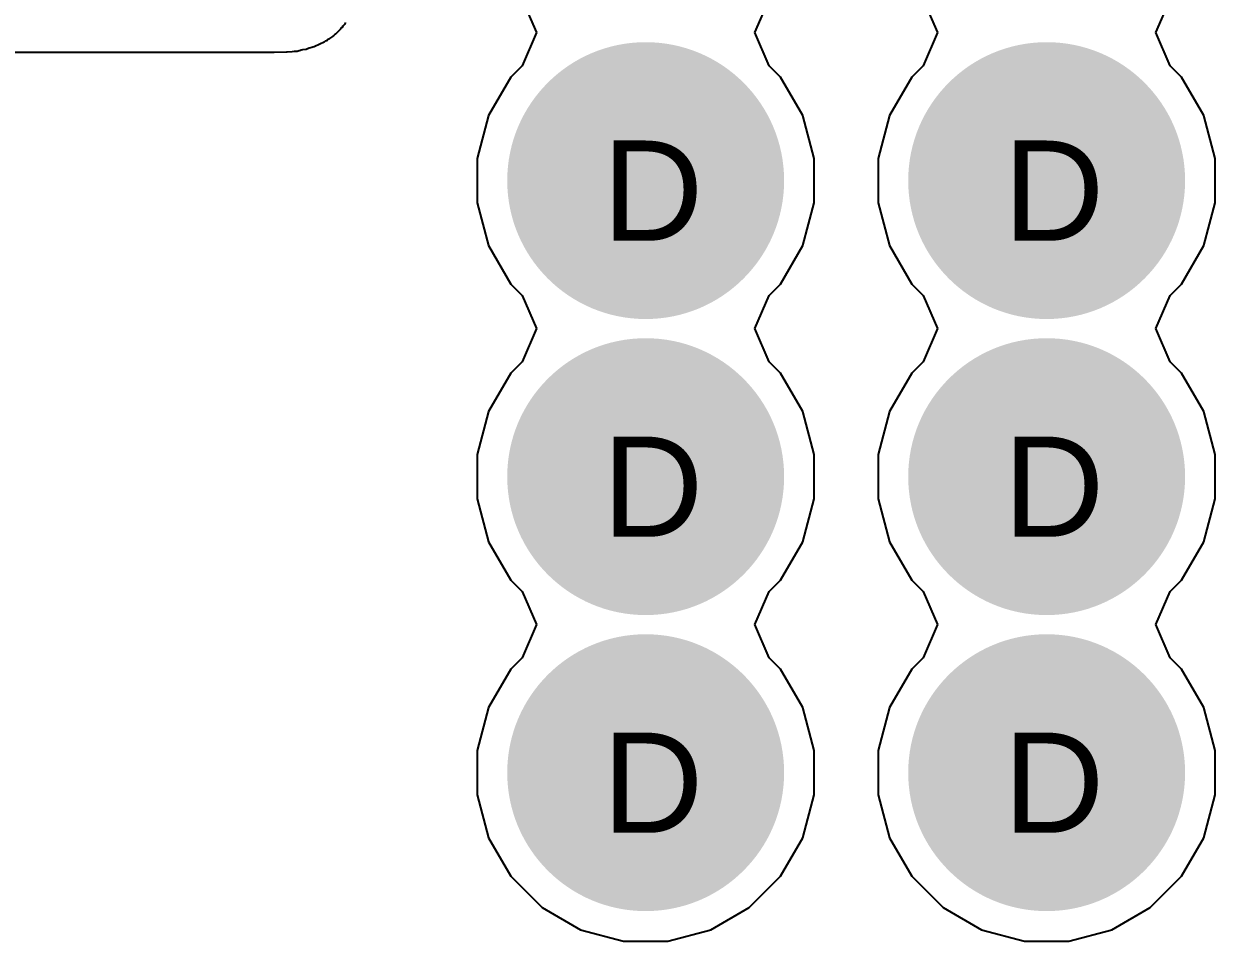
# Model space of a CAD drawing. Header units: inches. Extents: x 0 to 5379, y 0 to 5429.
# Drawn here: x 128.15 to 134.18, y 34.9 to 39.55 of the extents above; entities that cross this region are included whole.
import ezdxf

# ---------------------------------------------------------------- set-up
doc = ezdxf.new("R2010")
doc.units = ezdxf.units.IN
for name, color, linetype in [('Bottom Layer', 5, 'Continuous'), ('Bottom Solder', 6, 'Continuous'), ('Drill Drawing', 1, 'Continuous'), ('GND01', 16, 'Continuous'), ('GND02', 76, 'Continuous'), ('PWR', 156, 'Continuous'), ('SIG 01', 90, 'Continuous'), ('Top Layer', 1, 'Continuous'), ('Top Overlay', 2, 'Continuous'), ('Top Solder', 216, 'Continuous'), ('Via Holes', 16, 'Continuous')]:
    doc.layers.add(name, color=color, linetype=linetype)
doc.styles.add('Arial', font='', dxfattribs={"height": 0.2})
doc.styles.get('Arial').set_extended_font_data('Arial')

msp = doc.modelspace()

# ---------------------------------------------------------------- hatches: boundary and pattern name
at = {"layer": 'Bottom Layer'}
h = msp.add_hatch(color=5, dxfattribs=at)
edge = h.paths.add_edge_path()
edge.add_arc((131.2973, 38.7517), 0.6, 0, 360)
h = msp.add_hatch(color=5, dxfattribs=at)
edge = h.paths.add_edge_path()
edge.add_arc((133.3293, 38.7517), 0.6, 0, 360)
h = msp.add_hatch(color=5, dxfattribs=at)
edge = h.paths.add_edge_path()
edge.add_arc((131.2973, 37.2513), 0.6, 0, 360)
h = msp.add_hatch(color=5, dxfattribs=at)
edge = h.paths.add_edge_path()
edge.add_arc((133.3293, 37.2513), 0.6, 0, 360)
h = msp.add_hatch(color=5, dxfattribs=at)
edge = h.paths.add_edge_path()
edge.add_arc((131.2973, 35.7509), 0.6, 0, 360)
h = msp.add_hatch(color=5, dxfattribs=at)
edge = h.paths.add_edge_path()
edge.add_arc((133.3293, 35.7509), 0.6, 0, 360)
at = {"layer": 'Bottom Solder'}
h = msp.add_hatch(color=6, dxfattribs=at)
edge = h.paths.add_edge_path()
edge.add_arc((131.2973, 38.7517), 0.7016, 0, 360)
h = msp.add_hatch(color=6, dxfattribs=at)
edge = h.paths.add_edge_path()
edge.add_arc((133.3293, 38.7517), 0.7016, 0, 360)
h = msp.add_hatch(color=6, dxfattribs=at)
edge = h.paths.add_edge_path()
edge.add_arc((131.2973, 37.2513), 0.7016, 0, 360)
h = msp.add_hatch(color=6, dxfattribs=at)
edge = h.paths.add_edge_path()
edge.add_arc((133.3293, 37.2513), 0.7016, 0, 360)
h = msp.add_hatch(color=6, dxfattribs=at)
edge = h.paths.add_edge_path()
edge.add_arc((131.2973, 35.7509), 0.7016, 0, 360)
h = msp.add_hatch(color=6, dxfattribs=at)
edge = h.paths.add_edge_path()
edge.add_arc((133.3293, 35.7509), 0.7016, 0, 360)
at = {"layer": 'GND01'}
h = msp.add_hatch(color=16, dxfattribs=at)
edge = h.paths.add_edge_path()
edge.add_arc((131.2973, 38.7517), 0.6, 0, 360)
h = msp.add_hatch(color=16, dxfattribs=at)
edge = h.paths.add_edge_path()
edge.add_arc((133.3293, 38.7517), 0.6, 0, 360)
h = msp.add_hatch(color=16, dxfattribs=at)
edge = h.paths.add_edge_path()
edge.add_arc((131.2973, 37.2513), 0.6, 0, 360)
h = msp.add_hatch(color=16, dxfattribs=at)
edge = h.paths.add_edge_path()
edge.add_arc((133.3293, 37.2513), 0.6, 0, 360)
h = msp.add_hatch(color=16, dxfattribs=at)
edge = h.paths.add_edge_path()
edge.add_arc((131.2973, 35.7509), 0.6, 0, 360)
h = msp.add_hatch(color=16, dxfattribs=at)
edge = h.paths.add_edge_path()
edge.add_arc((133.3293, 35.7509), 0.6, 0, 360)
at = {"layer": 'GND02'}
h = msp.add_hatch(color=76, dxfattribs=at)
edge = h.paths.add_edge_path()
edge.add_arc((131.2973, 38.7517), 0.6, 0, 360)
h = msp.add_hatch(color=76, dxfattribs=at)
edge = h.paths.add_edge_path()
edge.add_arc((133.3293, 38.7517), 0.6, 0, 360)
h = msp.add_hatch(color=76, dxfattribs=at)
edge = h.paths.add_edge_path()
edge.add_arc((131.2973, 37.2513), 0.6, 0, 360)
h = msp.add_hatch(color=76, dxfattribs=at)
edge = h.paths.add_edge_path()
edge.add_arc((133.3293, 37.2513), 0.6, 0, 360)
h = msp.add_hatch(color=76, dxfattribs=at)
edge = h.paths.add_edge_path()
edge.add_arc((131.2973, 35.7509), 0.6, 0, 360)
h = msp.add_hatch(color=76, dxfattribs=at)
edge = h.paths.add_edge_path()
edge.add_arc((133.3293, 35.7509), 0.6, 0, 360)
at = {"layer": 'PWR'}
h = msp.add_hatch(color=156, dxfattribs=at)
edge = h.paths.add_edge_path()
edge.add_arc((131.2973, 38.7517), 0.6, 0, 360)
h = msp.add_hatch(color=156, dxfattribs=at)
edge = h.paths.add_edge_path()
edge.add_arc((133.3293, 38.7517), 0.6, 0, 360)
h = msp.add_hatch(color=156, dxfattribs=at)
edge = h.paths.add_edge_path()
edge.add_arc((131.2973, 37.2513), 0.6, 0, 360)
h = msp.add_hatch(color=156, dxfattribs=at)
edge = h.paths.add_edge_path()
edge.add_arc((133.3293, 37.2513), 0.6, 0, 360)
h = msp.add_hatch(color=156, dxfattribs=at)
edge = h.paths.add_edge_path()
edge.add_arc((131.2973, 35.7509), 0.6, 0, 360)
h = msp.add_hatch(color=156, dxfattribs=at)
edge = h.paths.add_edge_path()
edge.add_arc((133.3293, 35.7509), 0.6, 0, 360)
at = {"layer": 'SIG 01'}
h = msp.add_hatch(color=90, dxfattribs=at)
edge = h.paths.add_edge_path()
edge.add_arc((131.2973, 38.7517), 0.6, 0, 360)
h = msp.add_hatch(color=90, dxfattribs=at)
edge = h.paths.add_edge_path()
edge.add_arc((133.3293, 38.7517), 0.6, 0, 360)
h = msp.add_hatch(color=90, dxfattribs=at)
edge = h.paths.add_edge_path()
edge.add_arc((131.2973, 37.2513), 0.6, 0, 360)
h = msp.add_hatch(color=90, dxfattribs=at)
edge = h.paths.add_edge_path()
edge.add_arc((133.3293, 37.2513), 0.6, 0, 360)
h = msp.add_hatch(color=90, dxfattribs=at)
edge = h.paths.add_edge_path()
edge.add_arc((131.2973, 35.7509), 0.6, 0, 360)
h = msp.add_hatch(color=90, dxfattribs=at)
edge = h.paths.add_edge_path()
edge.add_arc((133.3293, 35.7509), 0.6, 0, 360)
at = {"layer": 'Top Layer'}
h = msp.add_hatch(color=1, dxfattribs=at)
edge = h.paths.add_edge_path()
edge.add_arc((131.2973, 38.7517), 0.6, 0, 360)
h = msp.add_hatch(color=1, dxfattribs=at)
edge = h.paths.add_edge_path()
edge.add_arc((133.3293, 38.7517), 0.6, 0, 360)
h = msp.add_hatch(color=1, dxfattribs=at)
edge = h.paths.add_edge_path()
edge.add_arc((131.2973, 37.2513), 0.6, 0, 360)
h = msp.add_hatch(color=1, dxfattribs=at)
edge = h.paths.add_edge_path()
edge.add_arc((133.3293, 37.2513), 0.6, 0, 360)
h = msp.add_hatch(color=1, dxfattribs=at)
edge = h.paths.add_edge_path()
edge.add_arc((131.2973, 35.7509), 0.6, 0, 360)
h = msp.add_hatch(color=1, dxfattribs=at)
edge = h.paths.add_edge_path()
edge.add_arc((133.3293, 35.7509), 0.6, 0, 360)
at = {"layer": 'Top Solder'}
h = msp.add_hatch(color=216, dxfattribs=at)
edge = h.paths.add_edge_path()
edge.add_arc((131.2973, 38.7517), 0.7016, 0, 360)
h = msp.add_hatch(color=216, dxfattribs=at)
edge = h.paths.add_edge_path()
edge.add_arc((133.3293, 38.7517), 0.7016, 0, 360)
h = msp.add_hatch(color=216, dxfattribs=at)
edge = h.paths.add_edge_path()
edge.add_arc((131.2973, 37.2513), 0.7016, 0, 360)
h = msp.add_hatch(color=216, dxfattribs=at)
edge = h.paths.add_edge_path()
edge.add_arc((133.3293, 37.2513), 0.7016, 0, 360)
h = msp.add_hatch(color=216, dxfattribs=at)
edge = h.paths.add_edge_path()
edge.add_arc((131.2973, 35.7509), 0.7016, 0, 360)
h = msp.add_hatch(color=216, dxfattribs=at)
edge = h.paths.add_edge_path()
edge.add_arc((133.3293, 35.7509), 0.7016, 0, 360)
at = {"layer": 'Via Holes'}
h = msp.add_hatch(color=7, dxfattribs=at)
edge = h.paths.add_edge_path()
edge.add_arc((131.2973, 38.7517), 0.35, 0, 360)
h = msp.add_hatch(color=7, dxfattribs=at)
edge = h.paths.add_edge_path()
edge.add_arc((133.3293, 38.7517), 0.35, 0, 360)
h = msp.add_hatch(color=7, dxfattribs=at)
edge = h.paths.add_edge_path()
edge.add_arc((131.2973, 37.2513), 0.35, 0, 360)
h = msp.add_hatch(color=7, dxfattribs=at)
edge = h.paths.add_edge_path()
edge.add_arc((133.3293, 37.2513), 0.35, 0, 360)
h = msp.add_hatch(color=7, dxfattribs=at)
edge = h.paths.add_edge_path()
edge.add_arc((131.2973, 35.7509), 0.35, 0, 360)
h = msp.add_hatch(color=7, dxfattribs=at)
edge = h.paths.add_edge_path()
edge.add_arc((133.3293, 35.7509), 0.35, 0, 360)

# ---------------------------------------------------------------- linework, layer by layer
at = {"layer": 'PWR'}
for p, q in [((130.6717, 39.67), (130.7441, 39.5019)), ((131.8504, 39.5019), (131.9228, 39.67)), ((132.7037, 39.67), (132.7761, 39.5019)), ((133.8824, 39.5019), (133.9548, 39.67)), ((130.7441, 39.5019), (130.6717, 39.3339)), ((131.9228, 39.3339), (131.8504, 39.5019)), ((132.7761, 39.5019), (132.7037, 39.3339)), ((133.9548, 39.3339), (133.8824, 39.5019)), ((130.6717, 39.3339), (130.6139, 39.2761)), ((131.9807, 39.2761), (131.9228, 39.3339)), ((132.7037, 39.3339), (132.6459, 39.2761)), ((134.0127, 39.2761), (133.9548, 39.3339)), ((130.6139, 39.2761), (130.5015, 39.0814)), ((132.0931, 39.0814), (131.9807, 39.2761)), ((132.6459, 39.2761), (132.5335, 39.0814)), ((134.1251, 39.0814), (134.0127, 39.2761)), ((130.5015, 39.0814), (130.4433, 38.8642)), ((132.1513, 38.8642), (132.0931, 39.0814)), ((132.5335, 39.0814), (132.4753, 38.8642)), ((134.1833, 38.8642), (134.1251, 39.0814)), ((130.4433, 38.8642), (130.4433, 38.6393)), ((132.1513, 38.6393), (132.1513, 38.8642)), ((132.4753, 38.8642), (132.4753, 38.6393)), ((134.1833, 38.6393), (134.1833, 38.8642)), ((130.4433, 38.6393), (130.5015, 38.4221)), ((132.0931, 38.4221), (132.1513, 38.6393)), ((132.4753, 38.6393), (132.5335, 38.4221)), ((134.1251, 38.4221), (134.1833, 38.6393)), ((130.5015, 38.4221), (130.6139, 38.2274)), ((131.9807, 38.2274), (132.0931, 38.4221)), ((132.5335, 38.4221), (132.6459, 38.2274)), ((134.0127, 38.2274), (134.1251, 38.4221)), ((130.6139, 38.2274), (130.6717, 38.1696)), ((131.9228, 38.1696), (131.9807, 38.2274)), ((132.6459, 38.2274), (132.7037, 38.1696)), ((133.9548, 38.1696), (134.0127, 38.2274)), ((130.6717, 38.1696), (130.7441, 38.0015)), ((131.8504, 38.0015), (131.9228, 38.1696)), ((132.7037, 38.1696), (132.7761, 38.0015)), ((133.8824, 38.0015), (133.9548, 38.1696)), ((130.7441, 38.0015), (130.6717, 37.8335)), ((131.9228, 37.8335), (131.8504, 38.0015)), ((132.7761, 38.0015), (132.7037, 37.8335)), ((133.9548, 37.8335), (133.8824, 38.0015)), ((130.6717, 37.8335), (130.6139, 37.7757)), ((131.9807, 37.7757), (131.9228, 37.8335)), ((132.7037, 37.8335), (132.6459, 37.7757)), ((134.0127, 37.7757), (133.9548, 37.8335)), ((130.6139, 37.7757), (130.5015, 37.5809)), ((132.0931, 37.5809), (131.9807, 37.7757)), ((132.6459, 37.7757), (132.5335, 37.5809)), ((134.1251, 37.5809), (134.0127, 37.7757)), ((130.5015, 37.5809), (130.4433, 37.3637)), ((132.1513, 37.3637), (132.0931, 37.5809)), ((132.5335, 37.5809), (132.4753, 37.3637)), ((134.1833, 37.3637), (134.1251, 37.5809)), ((130.4433, 37.3637), (130.4433, 37.1389)), ((132.1513, 37.1389), (132.1513, 37.3637)), ((132.4753, 37.3637), (132.4753, 37.1389)), ((134.1833, 37.1389), (134.1833, 37.3637)), ((130.4433, 37.1389), (130.5015, 36.9217)), ((132.0931, 36.9217), (132.1513, 37.1389)), ((132.4753, 37.1389), (132.5335, 36.9217)), ((134.1251, 36.9217), (134.1833, 37.1389)), ((130.5015, 36.9217), (130.6139, 36.7269)), ((131.9807, 36.7269), (132.0931, 36.9217)), ((132.5335, 36.9217), (132.6459, 36.7269)), ((134.0127, 36.7269), (134.1251, 36.9217)), ((130.6139, 36.7269), (130.6717, 36.6691)), ((131.9228, 36.6691), (131.9807, 36.7269)), ((132.6459, 36.7269), (132.7037, 36.6691)), ((133.9548, 36.6691), (134.0127, 36.7269)), ((130.6717, 36.6691), (130.7441, 36.5011)), ((131.8504, 36.5011), (131.9228, 36.6691)), ((132.7037, 36.6691), (132.7761, 36.5011)), ((133.8824, 36.5011), (133.9548, 36.6691)), ((130.7441, 36.5011), (130.6717, 36.3331)), ((131.9228, 36.3331), (131.8504, 36.5011)), ((132.7761, 36.5011), (132.7037, 36.3331)), ((133.9548, 36.3331), (133.8824, 36.5011)), ((130.6717, 36.3331), (130.6139, 36.2753)), ((131.9807, 36.2753), (131.9228, 36.3331)), ((132.7037, 36.3331), (132.6459, 36.2753)), ((134.0127, 36.2753), (133.9548, 36.3331)), ((130.6139, 36.2753), (130.5015, 36.0805)), ((132.0931, 36.0805), (131.9807, 36.2753)), ((132.6459, 36.2753), (132.5335, 36.0805)), ((134.1251, 36.0805), (134.0127, 36.2753)), ((130.5015, 36.0805), (130.4433, 35.8633)), ((132.1513, 35.8633), (132.0931, 36.0805)), ((132.5335, 36.0805), (132.4753, 35.8633)), ((134.1833, 35.8633), (134.1251, 36.0805)), ((130.4433, 35.8633), (130.4433, 35.6385)), ((132.1513, 35.6385), (132.1513, 35.8633)), ((132.4753, 35.8633), (132.4753, 35.6385)), ((134.1833, 35.6385), (134.1833, 35.8633)), ((130.4433, 35.6385), (130.5015, 35.4213)), ((132.0931, 35.4213), (132.1513, 35.6385)), ((132.4753, 35.6385), (132.5335, 35.4213)), ((134.1251, 35.4213), (134.1833, 35.6385)), ((130.5015, 35.4213), (130.6139, 35.2265)), ((131.9807, 35.2265), (132.0931, 35.4213)), ((132.5335, 35.4213), (132.6459, 35.2265)), ((134.0127, 35.2265), (134.1251, 35.4213)), ((130.6139, 35.2265), (130.7729, 35.0675)), ((131.8216, 35.0675), (131.9807, 35.2265)), ((132.6459, 35.2265), (132.8049, 35.0675)), ((133.8536, 35.0675), (134.0127, 35.2265)), ((130.7729, 35.0675), (130.9677, 34.9551)), ((131.6269, 34.9551), (131.8216, 35.0675)), ((132.8049, 35.0675), (132.9997, 34.9551)), ((133.6589, 34.9551), (133.8536, 35.0675)), ((130.9677, 34.9551), (131.1849, 34.8969)), ((131.1849, 34.8969), (131.4097, 34.8969)), ((131.4097, 34.8969), (131.6269, 34.9551)), ((132.9997, 34.9551), (133.2169, 34.8969)), ((133.2169, 34.8969), (133.4417, 34.8969)), ((133.4417, 34.8969), (133.6589, 34.9551))]:
    msp.add_line(p, q, dxfattribs=at)
at = {"layer": 'Top Overlay'}
for p, q in [((129.7762, 39.5525), (129.7706, 39.5423)), ((129.7165, 39.4871), (129.7125, 39.4832)), ((129.7227, 39.4922), (129.7165, 39.4871)), ((129.7249, 39.4933), (129.7227, 39.4922)), ((129.7492, 39.5176), (129.7249, 39.4933)), ((129.7503, 39.5198), (129.7492, 39.5176)), ((129.7542, 39.5238), (129.7503, 39.5198)), ((129.7582, 39.5266), (129.7542, 39.5238)), ((129.7627, 39.5345), (129.7582, 39.5266)), ((129.7706, 39.5423), (129.7627, 39.5345)), ((129.5982, 39.4252), (129.5925, 39.4229)), ((129.6049, 39.4263), (129.5982, 39.4252)), ((129.6106, 39.4274), (129.6049, 39.4263)), ((129.6168, 39.4291), (129.6106, 39.4274)), ((129.6235, 39.4336), (129.6168, 39.4291)), ((129.6393, 39.4392), (129.6235, 39.4336)), ((129.6534, 39.4466), (129.6393, 39.4392)), ((129.6607, 39.4494), (129.6534, 39.4466)), ((129.6675, 39.4539), (129.6607, 39.4494)), ((129.6737, 39.4578), (129.6675, 39.4539)), ((129.681, 39.4607), (129.6737, 39.4578)), ((129.6855, 39.4652), (129.681, 39.4607)), ((129.6956, 39.4708), (129.6855, 39.4652)), ((129.6996, 39.4747), (129.6956, 39.4708)), ((129.7103, 39.4821), (129.6996, 39.4747)), ((129.7125, 39.4832), (129.7103, 39.4821)), ((129.4151, 39.4009), (121.2589, 39.4021)), ((129.477, 39.4021), (129.4151, 39.4009)), ((129.4804, 39.4032), (129.477, 39.4021)), ((129.5052, 39.4043), (129.4804, 39.4032)), ((129.5165, 39.4054), (129.5052, 39.4043)), ((129.5311, 39.4066), (129.5165, 39.4054)), ((129.5356, 39.4077), (129.5311, 39.4066)), ((129.5418, 39.4094), (129.5356, 39.4077)), ((129.5475, 39.4116), (129.5418, 39.4094)), ((129.552, 39.4128), (129.5475, 39.4116)), ((129.5576, 39.4139), (129.552, 39.4128)), ((129.5762, 39.4167), (129.5576, 39.4139)), ((129.5807, 39.4178), (129.5762, 39.4167)), ((129.5925, 39.4229), (129.5807, 39.4178))]:
    msp.add_line(p, q, dxfattribs=at)

# ---------------------------------------------------------------- texts
at = {"layer": 'Drill Drawing', "style": 'Arial'}
for p in [(131.0772, 38.447), (133.1092, 38.447), (131.0772, 36.9466), (133.1092, 36.9466), (131.0772, 35.4462), (133.1092, 35.4462)]:
    msp.add_text('D', height=0.508, dxfattribs=at).set_placement(p)

doc.saveas('drawing.dxf')
